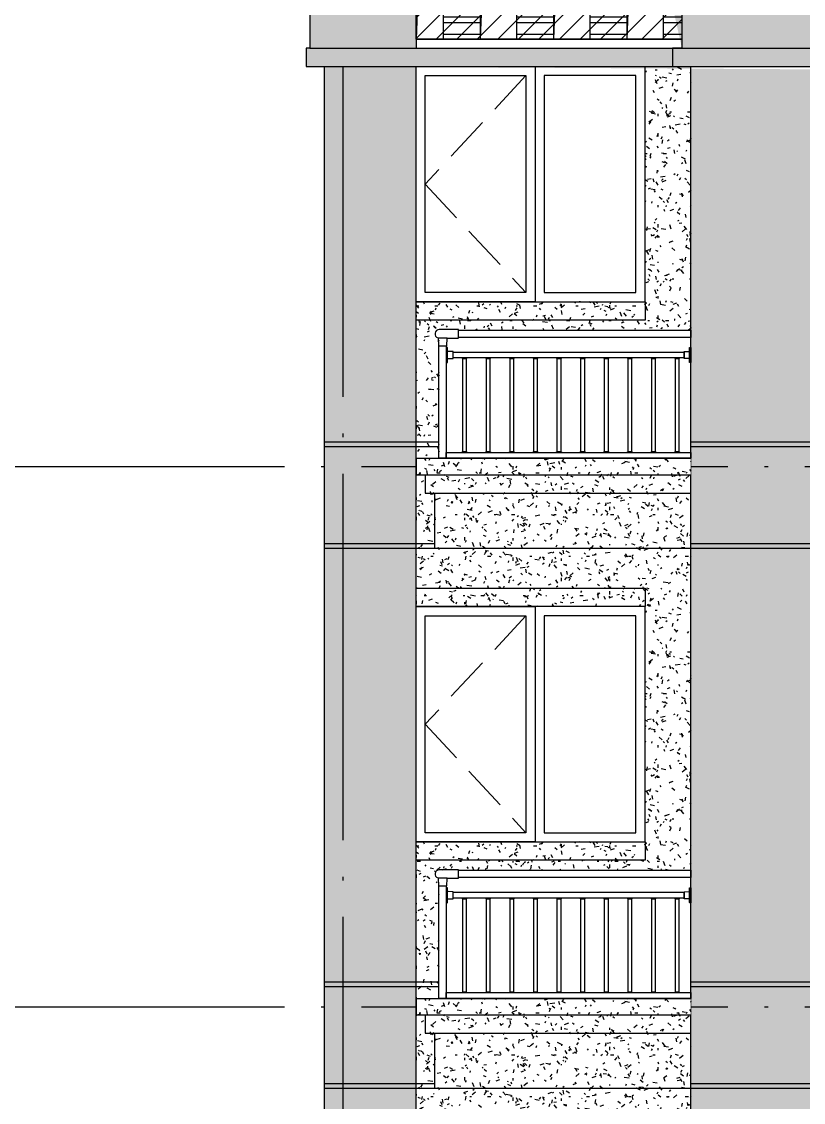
# Model space of a CAD drawing. Extents: x -12446 to 284554, y -295110 to 165007.
# Drawn here: x -150 to 4118, y -255927 to -250024 of the extents above; entities that cross this region are included whole.
import ezdxf
from ezdxf.xclip import XClip

# ---------------------------------------------------------------- set-up
doc = ezdxf.new("R2010")
doc.units = 0
doc.header["$LTSCALE"] = 1000
doc.header["$XCLIPFRAME"] = 0
doc.linetypes.add('AX-14-E$0$AX-85-M02$0$DASH', pattern=[0.35, 0.25, -0.1])
doc.linetypes.add('AX-14-E$0$DOTE', pattern=[2.42, 2, -0.2, 0.02, -0.2])
doc.layers.get('0').update_dxf_attribs({"linetype": 'CONTINUOUS'})
for name, color, linetype in [('A-Anno-Note', 241, 'CONTINUOUS'), ('AX-14-comp-tc$0$AX-T-LMCZ-Z$1$AX-13-E01-E03$0$家具与填充', 251, 'CONTINUOUS'), ('AX-14-comp-tc$0$灰褐色真石漆', 15, 'CONTINUOUS'), ('AX-14-E$0$A-Anno-Note', 241, 'CONTINUOUS'), ('AX-14-E$0$A-Detl-Fine', 152, 'CONTINUOUS'), ('AX-14-E$0$A-Detl-Medm', 40, 'CONTINUOUS'), ('AX-14-E$0$A-Detl-Patt', 8, 'CONTINUOUS'), ('AX-14-E$0$A-Detl-Thin', 131, 'CONTINUOUS'), ('AX-14-E$0$A-elev-FIXT', 9, 'CONTINUOUS'), ('AX-14-E$0$A-elev-HRAL', 61, 'CONTINUOUS'), ('AX-14-E$0$A-Elev-line3', 40, 'CONTINUOUS'), ('AX-14-E$0$A-Hatch-Part', 167, 'CONTINUOUS'), ('AX-14-E$0$栏杆型材', 82, 'CONTINUOUS'), ('AX-14-E$0$阳台栏杆扶手', 82, 'CONTINUOUS')]:
    doc.layers.add(name, color=color, linetype=linetype)
doc.layers.add('AX-14-E$0$A-Grid', color=222, linetype='AX-14-E$0$DOTE', plot=False)
pattern_1 = [(180, (0, 0), (-7e-15, -95.25), []), (180, (-31.75, 31.75), (-7e-15, -95.25), [])]
pattern_2 = [(0, (-60267.76, -482982.6), (132, 228), [12, -201, 9, -87, 18, -213]), (10, (-60324.76, -482859.6), (80.67614, 285.3443), [21, -51, 27, -159, 15, -198]), (20, (-60354.76, -482955.6), (133.47095, 220.97625), [24, -165, 21, -123, 15, -96]), (30, (-60267.76, -482973.6), (-21.96926, 254.05187), [15, -99, 12, -147, 9, -195]), (40, (-60351.76, -482907.6), (33.83592, 216.370355), [12, -132, 9, -84, 24, -153]), (50, (-60306.76, -483015.6), (-80.24786, 235.7335), [6, -111, 15, -183, 18, -93]), (60, (-60297.76, -482994.6), (-99.47303, 223.70766), [15, -123, 6, -144, 12, -111]), (70, (-60330.76, -483030.6), (-109.89227, 215.58685), [9, -57, 18, -96, 12, -132]), (80, (-60315.76, -482853.6), (-208.56534, 164.71945), [21, -132, 9, -156, 18, -147]), (90, (-60297.76, -482982.6), (-264, 111), [18, -93, 12, -183, 6, -186]), (100, (-60345.76, -482889.6), (-247.97146, 145.1453), [21, -117, 18, -96, 21, -219]), (110, (-60366.76, -483060.6), (-240.44034, 81.69114), [24, -78, 12, -159, 18, -174]), (120, (-60447.76, -483024.6), (-286.64994, 28.49227), [15, -201, 18, -93, 21, -123]), (130, (-60381.76, -483090.6), (-279.10777, 71.26608), [9, -66, 12, -129, 24, -168]), (140, (-60471.76, -482850.6), (-220.59685, -34.20569), [18, -108, 21, -93, 12, -126]), (150, (-60222.76, -483108.6), (-204.82497, -120.76726), [12, -84, 24, -186, 21, -171]), (160, (-60420.76, -482940.6), (-237.90107, -162.4287), [18, -126, 15, -114, 12, -183]), (170, (-60402.76, -483012.6), (-215.64405, -169.12317), [27, -99, 18, -135, 24, -132])]
pattern_3 = [(0, (-60267.76, -482982.6), (132, 228), [12, -201, 9, -87, 18, -213]), (10, (-60324.76, -482859.6), (80.67614, 285.3443), [21, -51, 27, -159, 15, -198]), (20, (-60354.76, -482955.6), (133.47095, 220.97625), [24, -165, 21, -123, 15, -96]), (30, (-60267.76, -482973.6), (-21.96926, 254.05187), [15, -99, 12, -147, 9, -195]), (40, (-60351.76, -482907.6), (33.83592, 216.370355), [12, -132, 9, -84, 24, -153]), (50, (-60306.76, -483015.6), (-80.24786, 235.7335), [6, -111, 15, -183, 18, -93]), (60, (-60297.76, -482994.6), (-99.47303, 223.70766), [15, -123, 6, -144, 12, -111]), (70, (-60330.76, -483030.6), (-109.89227, 215.58685), [9, -57, 18, -96, 12, -132]), (80, (-60315.76, -482853.6), (-208.56534, 164.71945), [21, -132, 9, -156, 18, -147]), (90, (-60297.76, -482982.6), (-264, 111), [18, -93, 12, -183, 6, -186]), (100, (-60345.76, -482889.6), (-247.97146, 145.1453), [21, -117, 18, -96, 21, -219]), (110, (-60366.76, -483060.6), (-240.44034, 81.69114), [24, -78, 12, -159, 18, -174]), (120, (-60447.76, -483024.6), (-286.64994, 28.49227), [15, -201, 18, -93, 21, -123]), (130, (-60381.76, -483090.6), (-279.10777, 71.26608), [9, -66, 12, -129, 24, -168]), (140, (-60471.76, -482850.6), (-220.59685, -34.20569), [18, -108, 21, -93, 12, -126]), (150, (-60222.76, -483108.6), (-204.82497, -120.76726), [12, -84, 24, -186, 21, -171]), (160, (-60420.76, -482940.6), (-237.90107, -162.4287), [18, -126, 15, -114, 12, -183]), (170, (-60402.76, -483012.6), (-215.64405, -169.12317), [27, -99, 18, -135, 24, -132])]

# ---------------------------------------------------------------- blocks, each defined once
blk = doc.blocks.new('AX-14-E$0$AGSSHDSHDHDHD')
at = {"layer": 'AX-14-E$0$A-Detl-Thin'}
blk.add_line((-450, 765), (-450, 3715), dxfattribs=at)
blk.add_lwpolyline([(1550, 320), (1550, 3270)], dxfattribs=at)
blk = doc.blocks.new('AX-14-E$0$wyhrehaw3yrjret')
at = {"layer": 'AX-14-E$0$A-Detl-Patt'}
for p, q in [((61836.2, 156534.7), (62461.2, 156534.7)), ((63836.2, 156534.7), (64661.2, 156534.7)), ((61836.2, 156509.7), (62461.2, 156509.7)), ((63836.2, 156509.7), (64661.2, 156509.7)), ((61836.2, 155979.7), (62436.2, 155979.7)), ((61836.2, 155954.7), (62436.2, 155954.7)), ((63836.2, 155979.7), (64636.2, 155979.7)), ((63836.2, 155954.7), (64636.2, 155954.7)), ((61836.2, 153584.7), (62461.2, 153584.7)), ((63836.2, 153584.7), (64661.2, 153584.7)), ((61836.2, 153559.7), (62461.2, 153559.7)), ((63836.2, 153559.7), (64661.2, 153559.7)), ((61836.2, 153029.7), (62436.2, 153029.7)), ((61836.2, 153004.7), (62436.2, 153004.7)), ((63836.2, 153029.7), (64636.2, 153029.7)), ((63836.2, 153004.7), (64636.2, 153004.7))]:
    blk.add_line(p, q, dxfattribs=at)
blk = doc.blocks.new('AX-14-E$0$4080转角立图')
at = {"layer": 'AX-14-E$0$A-elev-FIXT', "linetype": 'Continuous'}
blk.add_line((25.6, 42), (-24.3, 42), dxfattribs=at)
blk.add_lwpolyline([(-25.3, 43, -0.327139), (-24.2, 41.5), (-23.5, 0), (23.5, 0), (24.2, 40.5, -0.409111), (25.7, 42), (85.3, 42, 0.414214), (86.8, 43.5), (86.8, 86.5, 0.414214), (85.3, 88), (-18.8, 88, 0.865157)], format="xyb", close=True, dxfattribs=at)
blk = doc.blocks.new('AX-14-E$0$32固定座立面')
at = {"layer": 'AX-14-E$0$栏杆型材', "color": 6, "linetype": 'Continuous'}
blk.add_line((-7, -22.5), (-7, 22.5), dxfattribs=at)
blk.add_lwpolyline([(-7, -22.5, 0.41166), (-10, -19.5), (-36, -19.3, -0.41166), (-37, -18.3), (-37, 18.3, -0.41166), (-36, 19.3), (-10, 19.5, 0.41166), (-7, 22.5), (-7, 39, -0.41166), (-5, 41), (0, 41.1), (0, -41.1), (-5, -41, -0.41166), (-7, -39)], format="xyb", close=True, dxfattribs=at)
blk = doc.blocks.new('AX-14-E$0$A$C4D5E14F1')
at = {"layer": 'AX-14-E$0$A-Detl-Fine'}
for points in [[(100, 2900), (650, 2900), (650, 1715), (100, 1715)], [(1250, 2900), (750, 2900), (750, 1715), (1250, 1715)]]:
    blk.add_lwpolyline(points, close=True, dxfattribs=at)
at = {"layer": 'AX-14-E$0$A-Detl-Patt', "linetype": 'AX-14-E$0$AX-85-M02$0$DASH'}
blk.add_lwpolyline([(650, 2900), (100, 2307.5), (650, 1715)], dxfattribs=at)
at = {"layer": 'AX-14-E$0$A-Detl-Thin'}
blk.add_line((-450, 765), (-450, 3715), dxfattribs=at)
for points in [[(1550, 320), (1550, 3270)], [(1550, 320), (1550, 810)], [(150, 620), (1550, 620)], [(150, 320), (1550, 320)]]:
    blk.add_lwpolyline(points, dxfattribs=at)
for points in [[(50, 3050), (1300, 3050), (1300, 2950), (50, 2950)], [(50, 2950), (700, 2950), (700, 1665), (50, 1665)], [(1300, 2950), (700, 2950), (700, 1665), (1300, 1665)], [(50, 1665), (1300, 1665), (1300, 1565), (50, 1565)]]:
    blk.add_lwpolyline(points, close=True, dxfattribs=at)
at = {"layer": 'AX-14-E$0$A-elev-HRAL', "ltscale": 10}
for points in [[(302, 1358, 0.414214), (301.5, 1357.5), (301.5, 1355.5, 0.414214), (302, 1355), (327, 1355, 0.414214), (327.5, 1355.5), (327.5, 1357.5, 0.414214), (327, 1358)], [(431, 1358, 0.414214), (430.5, 1357.5), (430.5, 1355.5, 0.414214), (431, 1355), (456, 1355, 0.414214), (456.5, 1355.5), (456.5, 1357.5, 0.414214), (456, 1358)], [(560, 1358, 0.414214), (559.5, 1357.5), (559.5, 1355.5, 0.414214), (560, 1355), (585, 1355, 0.414214), (585.5, 1355.5), (585.5, 1357.5, 0.414214), (585, 1358)], [(689, 1358, 0.414214), (688.5, 1357.5), (688.5, 1355.5, 0.414214), (689, 1355), (714, 1355, 0.414214), (714.5, 1355.5), (714.5, 1357.5, 0.414214), (714, 1358)], [(818, 1358, 0.414214), (817.5, 1357.5), (817.5, 1355.5, 0.414214), (818, 1355), (843, 1355, 0.414214), (843.5, 1355.5), (843.5, 1357.5, 0.414214), (843, 1358)], [(947, 1358, 0.414214), (946.5, 1357.5), (946.5, 1355.5, 0.414214), (947, 1355), (972, 1355, 0.414214), (972.5, 1355.5), (972.5, 1357.5, 0.414214), (972, 1358)], [(1076, 1358, 0.414214), (1075.5, 1357.5), (1075.5, 1355.5, 0.414214), (1076, 1355), (1101, 1355, 0.414214), (1101.5, 1355.5), (1101.5, 1357.5, 0.414214), (1101, 1358)], [(1205, 1358, 0.414214), (1204.5, 1357.5), (1204.5, 1355.5, 0.414214), (1205, 1355), (1230, 1355, 0.414214), (1230.5, 1355.5), (1230.5, 1357.5, 0.414214), (1230, 1358)], [(1334, 1358, 0.414214), (1333.5, 1357.5), (1333.5, 1355.5, 0.414214), (1334, 1355), (1359, 1355, 0.414214), (1359.5, 1355.5), (1359.5, 1357.5, 0.414214), (1359, 1358)], [(1463, 1358, 0.414214), (1462.5, 1357.5), (1462.5, 1355.5, 0.414214), (1463, 1355), (1488, 1355, 0.414214), (1488.5, 1355.5), (1488.5, 1357.5, 0.414214), (1488, 1358)], [(302, 842, -0.414214), (301.5, 842.5), (301.5, 844.5, -0.414214), (302, 845), (327, 845, -0.414214), (327.5, 844.5), (327.5, 842.5, -0.414214), (327, 842)], [(431, 842, -0.414214), (430.5, 842.5), (430.5, 844.5, -0.414214), (431, 845), (456, 845, -0.414214), (456.5, 844.5), (456.5, 842.5, -0.414214), (456, 842)], [(560, 842, -0.414214), (559.5, 842.5), (559.5, 844.5, -0.414214), (560, 845), (585, 845, -0.414214), (585.5, 844.5), (585.5, 842.5, -0.414214), (585, 842)], [(689, 842, -0.414214), (688.5, 842.5), (688.5, 844.5, -0.414214), (689, 845), (714, 845, -0.414214), (714.5, 844.5), (714.5, 842.5, -0.414214), (714, 842)], [(818, 842, -0.414214), (817.5, 842.5), (817.5, 844.5, -0.414214), (818, 845), (843, 845, -0.414214), (843.5, 844.5), (843.5, 842.5, -0.414214), (843, 842)], [(947, 842, -0.414214), (946.5, 842.5), (946.5, 844.5, -0.414214), (947, 845), (972, 845, -0.414214), (972.5, 844.5), (972.5, 842.5, -0.414214), (972, 842)], [(1076, 842, -0.414214), (1075.5, 842.5), (1075.5, 844.5, -0.414214), (1076, 845), (1101, 845, -0.414214), (1101.5, 844.5), (1101.5, 842.5, -0.414214), (1101, 842)], [(1205, 842, -0.414214), (1204.5, 842.5), (1204.5, 844.5, -0.414214), (1205, 845), (1230, 845, -0.414214), (1230.5, 844.5), (1230.5, 842.5, -0.414214), (1230, 842)], [(1334, 842, -0.414214), (1333.5, 842.5), (1333.5, 844.5, -0.414214), (1334, 845), (1359, 845, -0.414214), (1359.5, 844.5), (1359.5, 842.5, -0.414214), (1359, 842)], [(1463, 842, -0.414214), (1462.5, 842.5), (1462.5, 844.5, -0.414214), (1463, 845), (1488, 845, -0.414214), (1488.5, 844.5), (1488.5, 842.5, -0.414214), (1488, 842)]]:
    blk.add_lwpolyline(points, format="xyb", close=True, dxfattribs=at)
for points in [[(324, 845), (305, 845), (305, 1355), (324, 1355)], [(453, 845), (434, 845), (434, 1355), (453, 1355)], [(582, 845), (563, 845), (563, 1355), (582, 1355)], [(711, 845), (692, 845), (692, 1355), (711, 1355)], [(840, 845), (821, 845), (821, 1355), (840, 1355)], [(969, 845), (950, 845), (950, 1355), (969, 1355)], [(1098, 845), (1079, 845), (1079, 1355), (1098, 1355)], [(1227, 845), (1208, 845), (1208, 1355), (1227, 1355)], [(1356, 845), (1337, 845), (1337, 1355), (1356, 1355)], [(1485, 845), (1466, 845), (1466, 1355), (1485, 1355)]]:
    blk.add_lwpolyline(points, close=True, dxfattribs=at)
at = {"layer": 'AX-14-E$0$栏杆型材'}
blk.add_lwpolyline([(252, 1390), (1513, 1390), (1513, 1358), (252, 1358)], close=True, dxfattribs=at)
at = {"layer": 'AX-14-E$0$阳台栏杆扶手'}
blk.add_lwpolyline([(1550, 1470), (281.8, 1470), (281.8, 1510), (1550, 1510)], close=True, dxfattribs=at)
at = {"layer": 'AX-14-E$0$A-elev-HRAL'}
for name, p in [('AX-14-E$0$4080转角立图', (195, 1425)), ('AX-14-E$0$32固定座立面', (1550, 1374))]:
    blk.add_blockref(name, p, dxfattribs=at)
at = {"layer": 'AX-14-E$0$A-elev-HRAL', "xscale": -1}
blk.add_blockref('AX-14-E$0$32固定座立面', (215, 1374), dxfattribs=at)
blk.add_wipeout([(50, 810), (1550, 810), (1550, 720), (50, 720)]).dxf.layer = 'AX-14-E$0$A-Detl-Thin'
at = {"layer": 'AX-14-E$0$A-Detl-Thin'}
for points in [[(50, 810), (1550, 810)], [(50, 810), (50, 720), (100, 720), (100, 620), (150, 620), (150, 320)], [(100, 720), (1550, 720)]]:
    blk.add_lwpolyline(points, dxfattribs=at)
at = {"layer": 'AX-14-E$0$栏杆型材'}
for points in [[(175, 1425), (215, 1425), (215, 810), (175, 810)], [(215, 842), (1550, 842), (1550, 810), (215, 810)]]:
    blk.add_lwpolyline(points, close=True, dxfattribs=at)
blk = doc.blocks.new('AX-14-E$0$M16正面 造型镂空百叶')
blk.add_wipeout([(140869.4, 86853.2), (143169.4, 86853.2), (143169.4, 85903.2), (140869.4, 85903.2)]).dxf.layer = 'AX-14-E$0$A-Detl-Thin'
at = {"layer": 'AX-14-E$0$A-Detl-Patt'}
h = blk.add_hatch(dxfattribs=at)
h.set_pattern_fill('ANSI31', color=256, scale=50, angle=90)
h.set_pattern_definition([(135, (0, 0), (-56.1266, -56.1266), [])])
h.paths.add_polyline_path([(140969.4, 85953.2), (143069.4, 85953.2), (143069.4, 86823.2), (140969.4, 86823.2)])
h = blk.add_hatch(dxfattribs=at)
h.set_pattern_fill('ANSI32', color=256, scale=20, angle=135)
h.set_pattern_definition(pattern_1)
h.paths.add_polyline_path([(141319.4, 86823.2), (141119.4, 86823.2), (141119.4, 85953.2), (141319.4, 85953.2)])
h = blk.add_hatch(dxfattribs=at)
h.set_pattern_fill('ANSI32', color=256, scale=20, angle=135)
h.set_pattern_definition(pattern_1)
h.paths.add_polyline_path([(141719.4, 86823.2), (141519.4, 86823.2), (141519.4, 85953.2), (141719.4, 85953.2)])
h = blk.add_hatch(dxfattribs=at)
h.set_pattern_fill('ANSI32', color=256, scale=20, angle=135)
h.set_pattern_definition(pattern_1)
h.paths.add_polyline_path([(142119.4, 86823.2), (141919.4, 86823.2), (141919.4, 85953.2), (142119.4, 85953.2)])
h = blk.add_hatch(dxfattribs=at)
h.set_pattern_fill('ANSI32', color=256, scale=20, angle=135)
h.set_pattern_definition(pattern_1)
h.paths.add_polyline_path([(142519.4, 86823.2), (142319.4, 86823.2), (142319.4, 85953.2), (142519.4, 85953.2)])
h = blk.add_hatch(dxfattribs=at)
h.set_pattern_fill('ANSI32', color=256, scale=20, angle=135)
h.set_pattern_definition(pattern_1)
h.paths.add_polyline_path([(142919.4, 86823.2), (142719.4, 86823.2), (142719.4, 85953.2), (142919.4, 85953.2)])
blk.add_lwpolyline([(143069.4, 85953.2), (140969.4, 85953.2), (140969.4, 86823.2), (143069.4, 86823.2)], close=True, dxfattribs=at)
at = {"layer": 'AX-14-E$0$A-Elev-line3'}
for p, q in [((140869.4, 85903.2), (140869.4, 86853.2)), ((143169.4, 85903.2), (143169.4, 86853.2))]:
    blk.add_line(p, q, dxfattribs=at)
at = {"layer": 'AX-14-E$0$A-Hatch-Part'}
for p, q in [((141119.4, 86763.2), (141319.4, 86763.2)), ((141519.4, 86763.2), (141719.4, 86763.2)), ((141919.4, 86763.2), (142119.4, 86763.2)), ((142319.4, 86763.2), (142519.4, 86763.2)), ((142719.4, 86763.2), (142919.4, 86763.2)), ((141119.4, 86133.2), (141319.4, 86133.2)), ((141519.4, 86133.2), (141719.4, 86133.2)), ((141919.4, 86133.2), (142119.4, 86133.2)), ((142319.4, 86133.2), (142519.4, 86133.2)), ((142719.4, 86133.2), (142919.4, 86133.2)), ((143169.4, 85903.2), (140869.4, 85903.2))]:
    blk.add_line(p, q, dxfattribs=at)
for points in [[(140969.4, 86823.2), (141087.6, 86790), (141119.4, 85953.2)], [(141319.4, 86823.2), (141487.6, 86790), (141519.4, 85953.2)], [(141719.4, 86823.2), (141887.6, 86790), (141919.4, 85953.2)], [(142119.4, 86823.2), (142287.6, 86790), (142319.4, 85953.2)], [(142519.4, 86823.2), (142687.6, 86790), (142719.4, 85953.2)], [(142919.4, 86823.2), (143037.6, 86790), (143069.4, 85953.2)]]:
    blk.add_lwpolyline(points, dxfattribs=at)
for points in [[(140969.4, 85953.2), (143069.4, 85953.2), (143069.4, 86823.2), (140969.4, 86823.2)], [(141319.4, 86823.2), (141119.4, 86823.2), (141119.4, 85953.2), (141319.4, 85953.2)], [(141719.4, 86823.2), (141519.4, 86823.2), (141519.4, 85953.2), (141719.4, 85953.2)], [(142119.4, 86823.2), (141919.4, 86823.2), (141919.4, 85953.2), (142119.4, 85953.2)], [(142519.4, 86823.2), (142319.4, 86823.2), (142319.4, 85953.2), (142519.4, 85953.2)], [(142919.4, 86823.2), (142719.4, 86823.2), (142719.4, 85953.2), (142919.4, 85953.2)]]:
    blk.add_lwpolyline(points, close=True, dxfattribs=at)
blk = doc.blocks.new('AX-14-E$0$A$C124B0E8F')
blk.add_wipeout([(220, 1433.2), (70, 2063.2), (20, 2063.2), (20, 2163.2), (0, 2163.2), (0, 2263.2), (2000, 2263.2), (2000, 2163.2), (2050, 2163.2), (2050, 2063.2), (2098.7, 2063.2), (2250, 1433.2), (2300, 1433.2), (2300, 1163.2), (2250, 1163.2), (2250, 1063.2), (250, 1063.2), (250, 1163.2), (270, 1163.2), (270, 1433.2)]).dxf.layer = 'AX-14-E$0$A-Detl-Thin'
at = {"layer": 'AX-14-E$0$A-Detl-Medm'}
blk.add_line((250, 1063.2), (5900, 1063.2), dxfattribs=at)
blk.add_lwpolyline([(350, 2263.2), (0, 2263.2), (0, 2163.2), (20, 2163.2), (20, 2063.2), (70, 2063.2), (220, 1433.2), (270, 1433.2), (270, 1233.2), (270, 1233.2), (270, 1193.2), (270, 1163.2), (250, 1163.2), (250, 1063.2)], dxfattribs=at)
at = {"layer": 'AX-14-E$0$A-Detl-Patt'}
ref = blk.add_blockref('AX-14-E$0$M16正面 造型镂空百叶', (143919.4, -84740), dxfattribs=dict(at, xscale=-1))
XClip(ref).set_block_clipping_path([(141569.4145877094, 85903.2028782382), (143069.4145875679, 86803.2028867466)])
at = {"layer": 'AX-14-E$0$A-Anno-Note'}
blk.add_lwpolyline([(850, 1163.2), (2350, 1163.2), (2350, 2063.2), (850, 2063.2)], close=True, dxfattribs=at)
blk.add_wipeout([(2000, 2263.2), (2000, 2163.2), (2050, 2163.2), (2050, 2063.2), (2098.7, 2063.2), (2250, 1433.2), (2300, 1433.2), (2300, 1163.2), (2250, 1163.2), (2250, 1063.2), (5900, 1063.2), (5900, 1228.2), (5800, 1228.2), (5800, 1328.2), (5850, 1328.2), (5850, 1598.2), (5800, 1598.2), (5650, 2063.2), (5600, 2063.2), (5600, 2163.2), (5550, 2163.2), (5550, 2263.2)]).dxf.layer = 'AX-14-E$0$A-Detl-Thin'
at = {"layer": 'AX-14-E$0$A-Detl-Medm'}
blk.add_line((270, 1163.2), (5900, 1163.2), dxfattribs=at)
blk.add_lwpolyline([(2000, 2263.2), (2000, 2163.2), (2050, 2163.2), (2050, 2063.2), (2098.7, 2063.2), (2250, 1433.2), (2300, 1433.2), (2300, 1163.2), (2250, 1163.2), (2250, 1063.2), (5900, 1063.2), (5900, 1228.2), (5800, 1228.2), (5800, 1328.2), (5850, 1328.2), (5850, 1598.2), (5800, 1598.2), (5650, 2063.2), (5600, 2063.2), (5600, 2163.2), (5550, 2163.2), (5550, 2263.2)], close=True, dxfattribs=at)
at = {"layer": 'AX-14-E$0$A-Detl-Thin'}
blk.add_lwpolyline([(2000, 2263.2), (2000, 2163.2), (2050, 2163.2), (2050, 2063.2), (2100, 2063.2), (2250, 1433.2), (2300, 1433.2), (2300, 1163.2), (2250, 1163.2), (2250, 1063.2)], dxfattribs=at)
blk = doc.blocks.new('AX-14-comp-tc')
at = {"layer": 'AX-14-comp-tc$0$AX-T-LMCZ-Z$1$AX-13-E01-E03$0$家具与填充'}
h = blk.add_hatch(dxfattribs=at)
h.set_pattern_fill('AR-SAND', color=256, scale=24)
h.set_pattern_definition([(37.5, (-86572.637, -326606.213), (-1.920038, 58.729588), [0, -46.3296, 0, -51.816, 0, -49.53]), (7.5, (-86572.64, -326606.21), (53.942794, 86.01901), [0, -24.9936, 0, -41.7576, 0, -16.002]), (327.5, (-86610.13, -326606.213), (94.919084, 0.172462), [0, -15.24, 0, -54.864, 0, -71.628]), (317.5, (-86610.13, -326606.21), (91.626774, 26.75152), [0, -7.62, 0, -35.9664, 0, -41.148])])
h.paths.add_polyline_path([(8478.7, -253742.1), (8477.4, -253912.1), (8514.7, -253988.2), (8527.4, -254071.8), (8527.4, -254442.1), (8577.4, -254442.1), (8577.4, -254592.1), (8652.4, -254592.1), (8652.4, -255491.9), (1002.4, -255491.9), (1002.4, -255591.9), (1022.4, -255591.9), (1022.4, -255691.9), (1072.4, -255691.9), (1222.4, -256321.9), (1272.4, -256321.9), (1272.4, -256591.9), (1252.4, -256591.9), (1252.4, -256691.9), (6902.4, -256691.9), (6902.4, -256646.9), (8252.5, -256646.9), (8252.4, -268242.1), (8852, -268241.9), (8852, -266536.9), (10050.7, -266536.9), (10050.7, -268686.9), (10151.1, -268686.9), (10151.1, -266536.9), (11352.4, -266536.9), (11352.4, -268241.9), (13852.4, -268241.9), (13852.4, -256691.9), (22902.4, -256691.9), (22926.1, -266276.9), (22900.9, -266276.9), (22901.3, -268241.9), (25152.4, -268241.9), (25152.4, -256691.9), (28052.4, -256691.9), (28052.8, -256646.9), (29952.4, -256646.9), (29952.4, -256689.3), (35452.4, -256689.3), (35452.4, -256591.9), (35402.4, -256591.9), (35402.4, -256321.9), (35452.4, -256321.9), (35602.4, -255691.9), (35652.4, -255691.9), (35652.4, -255591.9), (35702.4, -255591.9), (35702.4, -255491.9), (30302.4, -255491.9), (28046.9, -255491.9), (28046.9, -254592.1), (28121.9, -254592.1), (28121.9, -254442.1), (28171.9, -254442.1), (28171.9, -254071.8), (28184.7, -253988.2), (28221.9, -253912.1), (28221.9, -253742.1), (27271.9, -253742.1), (18810.9, -253741.9), (18759.2, -254121.9), (17940.1, -254121.9), (17888.7, -253743.5)])
h.paths.add_polyline_path([(1852.4, -255691.9), (3101.1, -255691.9), (3302.4, -256591.9), (1852.4, -256591.9)], flags=16)
h.paths.add_polyline_path([(4102.4, -255691.9), (5602.4, -255691.9), (5602.4, -256591.9), (4102.4, -256591.9)], flags=16)
h.paths.add_polyline_path([(9602.4, -254911.9), (10602.4, -254911.9), (10602.4, -255491.9), (9602.4, -255491.9)], flags=16)
h.paths.add_polyline_path([(9602.4, -257761.9), (10602.4, -257761.9), (10602.4, -256691.9), (9602.4, -256691.9)], flags=16)
h.paths.add_polyline_path([(9602.4, -257761.9), (10602.4, -257761.9), (10602.4, -259361.9), (9602.4, -259361.9)], flags=16)
h.paths.add_polyline_path([(10602.4, -260711.9), (9602.4, -260711.9), (9602.4, -262311.9), (10602.4, -262311.9)], flags=16)
h.paths.add_polyline_path([(9602.4, -262311.9), (10602.4, -262311.9), (10602.4, -263586.9), (9602.4, -263586.9)], flags=16)
h.paths.add_polyline_path([(9602.4, -263586.9), (10602.4, -263586.9), (10602.4, -265186.9), (9602.4, -265186.9)], flags=16)
h.paths.add_polyline_path([(8652.4, -266136.9), (11552.4, -266136.9), (11552.4, -266236.9), (8652.4, -266236.9)], flags=16)
h.paths.add_polyline_path([(26102.4, -254911.9), (27102.4, -254911.9), (27102.4, -255491.9), (26102.4, -255491.9)], flags=16)
h.paths.add_polyline_path([(24302.2, -266726.9), (25002.6, -266726.9), (25000.9, -268076.9), (24301.3, -268076.9)], flags=16)
h.paths.add_polyline_path([(31998.3, -255691.9), (30498.3, -255691.9), (30498.3, -256591.9), (31998.3, -256591.9)], flags=16)
h.paths.add_polyline_path([(34152.4, -256591.9), (32805.2, -256591.9), (33002.4, -255691.9), (34152.4, -255691.9)], flags=16)
h.paths.add_polyline_path([(9602.4, -265186.9), (10602.4, -265186.9), (10602.4, -266136.9), (9602.4, -266136.9)], flags=16)
edge = h.paths.add_edge_path(flags=17)
edge.add_line((9602.4, -253742.1), (9602.4, -254911.7))
edge.add_line((9602.4, -254911.7), (10602.4, -254911.7))
edge.add_line((10602.4, -254911.7), (10602.4, -253742.1))
edge.add_line((10602.4, -253742.1), (9602.4, -253742.1))
edge.add_line((9602.4, -259361.9), (10602.4, -259361.9))
edge.add_line((10602.4, -259361.9), (10602.4, -260711.9))
edge.add_line((10602.4, -260711.9), (9602.4, -260711.9))
edge.add_line((9602.4, -260711.9), (9602.4, -259391.9))
edge.add_line((13852.4, -253742.1), (13852.4, -255491.9))
edge.add_line((13852.4, -255491.9), (22452.4, -255491.9))
edge.add_line((22452.4, -255491.9), (22452.4, -253741.9))
edge.add_line((22452.4, -253741.9), (18810.9, -253741.9))
edge.add_line((18810.9, -253741.9), (18759.2, -254121.9))
edge.add_line((18759.2, -254121.9), (17940.1, -254121.9))
edge.add_line((17940.1, -254121.9), (17888.7, -253743.5))
edge.add_line((17888.7, -253743.5), (13852.4, -253741.9))
edge.add_line((26102.4, -253742.1), (26102.4, -254911.9))
edge.add_line((26102.4, -254911.9), (27102.4, -254911.9))
edge.add_line((27102.4, -254911.9), (27102.4, -253742.1))
edge.add_line((27102.4, -253742.1), (26102.4, -253742.1))
h = blk.add_hatch(dxfattribs=at)
h.set_pattern_fill('AR-SAND', color=256, scale=24)
h.set_pattern_definition([(37.5, (-60483.766, -415276.595), (-1.920038, 58.729588), [0, -46.3296, 0, -51.816, 0, -49.53]), (7.5, (-60483.77, -415276.595), (53.942794, 86.019012), [0, -24.9936, 0, -41.7576, 0, -16.002]), (327.5, (-60521.257, -415276.595), (94.919084, 0.172462), [0, -15.24, 0, -54.864, 0, -71.628]), (317.5, (-60521.26, -415276.595), (91.626774, 26.75152), [0, -7.62, 0, -35.9664, 0, -41.148])])
h.paths.add_polyline_path([(1352.4, -256691.9), (5578, -256716.9), (5629.3, -268266.9), (1352.4, -268242.6)])
h.paths.add_polyline_path([(1852.4, -256691.9), (3352.4, -256691.9), (3352.4, -268241.9), (1852.4, -268241.9)], flags=17)
h.paths.add_polyline_path([(4102.4, -256691.9), (5603.7, -256691.9), (5603.7, -268241.9), (4102.4, -268241.9)], flags=17)
h.paths.add_polyline_path([(151.1, -268241.9), (1351.1, -268241.9), (1351.1, -266276.9), (151.1, -266276.9)])
h.paths.add_polyline_path([(51.1, -266276.9), (1351.1, -266276.9), (1351.1, -266176.9), (51.1, -266176.9)])
at = {"layer": 'AX-14-comp-tc$0$灰褐色真石漆'}
h = blk.add_hatch(dxfattribs=at)
h.set_pattern_fill('离散材料', color=256, scale=50)
h.set_pattern_definition([(0, (-60267.77, -415132.6), (132, 228), [12, -201, 9, -87, 18, -213]), (10, (-60324.77, -415009.6), (80.67614, 285.3443), [21, -51, 27, -159, 15, -198]), (20, (-60354.77, -415105.6), (133.47095, 220.97625), [24, -165, 21, -123, 15, -96]), (30, (-60267.77, -415123.6), (-21.96926, 254.05187), [15, -99, 12, -147, 9, -195]), (40, (-60351.77, -415057.6), (33.83592, 216.37036), [12, -132, 9, -84, 24, -153]), (50, (-60306.77, -415165.6), (-80.24786, 235.7335), [6, -111, 15, -183, 18, -93]), (60, (-60297.77, -415144.6), (-99.47303, 223.70766), [15, -123, 6, -144, 12, -111]), (70, (-60330.77, -415180.6), (-109.89227, 215.58685), [9, -57, 18, -96, 12, -132]), (80, (-60315.77, -415003.6), (-208.56534, 164.71945), [21, -132, 9, -156, 18, -147]), (90, (-60297.77, -415132.6), (-264, 111), [18, -93, 12, -183, 6, -186]), (100, (-60345.77, -415039.6), (-247.97146, 145.1453), [21, -117, 18, -96, 21, -219]), (110, (-60366.77, -415210.6), (-240.44034, 81.69114), [24, -78, 12, -159, 18, -174]), (120, (-60447.77, -415174.6), (-286.64994, 28.49227), [15, -201, 18, -93, 21, -123]), (130, (-60381.77, -415240.6), (-279.10777, 71.26608), [9, -66, 12, -129, 24, -168]), (140, (-60471.77, -415000.6), (-220.59685, -34.20569), [18, -108, 21, -93, 12, -126]), (150, (-60222.77, -415258.6), (-204.82497, -120.76726), [12, -84, 24, -186, 21, -171]), (160, (-60420.77, -415090.6), (-237.90107, -162.4287), [18, -126, 15, -114, 12, -183]), (170, (-60402.77, -415162.6), (-215.64405, -169.12317), [27, -99, 18, -135, 24, -132])])
h.paths.add_polyline_path([(3102.4, -258076.9), (3352.4, -258076.9), (3352.4, -256691.9), (3102.4, -256691.9)])
h = blk.add_hatch(dxfattribs=at)
h.set_pattern_fill('离散材料', color=256, scale=50)
h.set_pattern_definition([(0, (-60267.76, -480032.6), (132, 228), [12, -201, 9, -87, 18, -213]), (10, (-60324.76, -479909.6), (80.67614, 285.3443), [21, -51, 27, -159, 15, -198]), (20, (-60354.76, -480005.6), (133.47095, 220.97625), [24, -165, 21, -123, 15, -96]), (30, (-60267.76, -480023.6), (-21.96926, 254.05187), [15, -99, 12, -147, 9, -195]), (40, (-60351.76, -479957.6), (33.83592, 216.370355), [12, -132, 9, -84, 24, -153]), (50, (-60306.76, -480065.6), (-80.24786, 235.7335), [6, -111, 15, -183, 18, -93]), (60, (-60297.76, -480044.6), (-99.47303, 223.70766), [15, -123, 6, -144, 12, -111]), (70, (-60330.76, -480080.6), (-109.89227, 215.58685), [9, -57, 18, -96, 12, -132]), (80, (-60315.76, -479903.6), (-208.56534, 164.71945), [21, -132, 9, -156, 18, -147]), (90, (-60297.76, -480032.6), (-264, 111), [18, -93, 12, -183, 6, -186]), (100, (-60345.76, -479939.6), (-247.97146, 145.1453), [21, -117, 18, -96, 21, -219]), (110, (-60366.76, -480110.6), (-240.44034, 81.69114), [24, -78, 12, -159, 18, -174]), (120, (-60447.76, -480074.6), (-286.64994, 28.49227), [15, -201, 18, -93, 21, -123]), (130, (-60381.76, -480140.6), (-279.10777, 71.26608), [9, -66, 12, -129, 24, -168]), (140, (-60471.76, -479900.6), (-220.59685, -34.20569), [18, -108, 21, -93, 12, -126]), (150, (-60222.76, -480158.6), (-204.82497, -120.76726), [12, -84, 24, -186, 21, -171]), (160, (-60420.76, -479990.6), (-237.90107, -162.4287), [18, -126, 15, -114, 12, -183]), (170, (-60402.76, -480062.6), (-215.64405, -169.12317), [27, -99, 18, -135, 24, -132])])
h.paths.add_polyline_path([(1852.4, -257976.9), (3152.4, -257976.9), (3152.4, -258076.9), (1852.4, -258076.9)])
h.paths.add_polyline_path([(4102.4, -257976.9), (5602.4, -257976.9), (5602.4, -258076.9), (4102.4, -258076.9)])
h = blk.add_hatch(dxfattribs=at)
h.set_pattern_fill('离散材料', color=256, scale=50)
h.set_pattern_definition([(0, (-60267.77, -415132.6), (132, 228), [12, -201, 9, -87, 18, -213]), (10, (-60324.77, -415009.6), (80.67614, 285.3443), [21, -51, 27, -159, 15, -198]), (20, (-60354.77, -415105.6), (133.47095, 220.97625), [24, -165, 21, -123, 15, -96]), (30, (-60267.77, -415123.6), (-21.96926, 254.05187), [15, -99, 12, -147, 9, -195]), (40, (-60351.77, -415057.6), (33.83592, 216.37036), [12, -132, 9, -84, 24, -153]), (50, (-60306.77, -415165.6), (-80.24786, 235.7335), [6, -111, 15, -183, 18, -93]), (60, (-60297.77, -415144.6), (-99.47303, 223.70766), [15, -123, 6, -144, 12, -111]), (70, (-60330.77, -415180.6), (-109.89227, 215.58685), [9, -57, 18, -96, 12, -132]), (80, (-60315.77, -415003.6), (-208.56534, 164.71945), [21, -132, 9, -156, 18, -147]), (90, (-60297.77, -415132.6), (-264, 111), [18, -93, 12, -183, 6, -186]), (100, (-60345.77, -415039.6), (-247.97146, 145.1453), [21, -117, 18, -96, 21, -219]), (110, (-60366.77, -415210.6), (-240.44034, 81.69114), [24, -78, 12, -159, 18, -174]), (120, (-60447.77, -415174.6), (-286.64994, 28.49227), [15, -201, 18, -93, 21, -123]), (130, (-60381.77, -415240.6), (-279.10777, 71.26608), [9, -66, 12, -129, 24, -168]), (140, (-60471.77, -415000.6), (-220.59685, -34.20569), [18, -108, 21, -93, 12, -126]), (150, (-60222.77, -415258.6), (-204.82497, -120.76726), [12, -84, 24, -186, 21, -171]), (160, (-60420.77, -415090.6), (-237.90107, -162.4287), [18, -126, 15, -114, 12, -183]), (170, (-60402.77, -415162.6), (-215.64405, -169.12317), [27, -99, 18, -135, 24, -132])])
h.paths.add_polyline_path([(3352.4, -258076.9), (1852.4, -258076.9), (1852.4, -258130.3), (3352.4, -258130.3)])
h = blk.add_hatch(dxfattribs=at)
h.set_pattern_fill('离散材料', color=256, scale=50)
h.set_pattern_definition([(0, (-60267.77, -480032.6), (132, 228), [12, -201, 9, -87, 18, -213]), (10, (-60324.77, -479909.6), (80.67614, 285.3443), [21, -51, 27, -159, 15, -198]), (20, (-60354.77, -480005.6), (133.47095, 220.97625), [24, -165, 21, -123, 15, -96]), (30, (-60267.77, -480023.6), (-21.96926, 254.05187), [15, -99, 12, -147, 9, -195]), (40, (-60351.77, -479957.6), (33.83592, 216.370355), [12, -132, 9, -84, 24, -153]), (50, (-60306.77, -480065.6), (-80.24786, 235.7335), [6, -111, 15, -183, 18, -93]), (60, (-60297.77, -480044.6), (-99.47303, 223.70766), [15, -123, 6, -144, 12, -111]), (70, (-60330.77, -480080.6), (-109.89227, 215.58685), [9, -57, 18, -96, 12, -132]), (80, (-60315.77, -479903.6), (-208.56534, 164.71945), [21, -132, 9, -156, 18, -147]), (90, (-60297.77, -480032.6), (-264, 111), [18, -93, 12, -183, 6, -186]), (100, (-60345.77, -479939.6), (-247.97146, 145.1453), [21, -117, 18, -96, 21, -219]), (110, (-60366.77, -480110.6), (-240.44034, 81.69114), [24, -78, 12, -159, 18, -174]), (120, (-60447.77, -480074.6), (-286.64994, 28.49227), [15, -201, 18, -93, 21, -123]), (130, (-60381.77, -480140.6), (-279.10777, 71.26608), [9, -66, 12, -129, 24, -168]), (140, (-60471.77, -479900.6), (-220.59685, -34.20569), [18, -108, 21, -93, 12, -126]), (150, (-60222.77, -480158.6), (-204.82497, -120.76726), [12, -84, 24, -186, 21, -171]), (160, (-60420.77, -479990.6), (-237.90107, -162.4287), [18, -126, 15, -114, 12, -183]), (170, (-60402.77, -480062.6), (-215.64405, -169.12317), [27, -99, 18, -135, 24, -132])])
h.paths.add_polyline_path([(1852.4, -258831.9), (1978.6, -258831.9), (1978.6, -258078.1), (1852.4, -258078.1)])
h = blk.add_hatch(dxfattribs=at)
h.set_pattern_fill('离散材料', color=256, scale=50)
h.set_pattern_definition([(0, (-60267.75, -480032.6), (132, 228), [12, -201, 9, -87, 18, -213]), (10, (-60324.75, -479909.6), (80.67614, 285.3443), [21, -51, 27, -159, 15, -198]), (20, (-60354.75, -480005.6), (133.47095, 220.97625), [24, -165, 21, -123, 15, -96]), (30, (-60267.75, -480023.6), (-21.96926, 254.05187), [15, -99, 12, -147, 9, -195]), (40, (-60351.75, -479957.6), (33.83592, 216.370355), [12, -132, 9, -84, 24, -153]), (50, (-60306.75, -480065.6), (-80.24786, 235.7335), [6, -111, 15, -183, 18, -93]), (60, (-60297.75, -480044.6), (-99.47303, 223.70766), [15, -123, 6, -144, 12, -111]), (70, (-60330.75, -480080.6), (-109.89227, 215.58685), [9, -57, 18, -96, 12, -132]), (80, (-60315.75, -479903.6), (-208.56534, 164.71945), [21, -132, 9, -156, 18, -147]), (90, (-60297.75, -480032.6), (-264, 111), [18, -93, 12, -183, 6, -186]), (100, (-60345.75, -479939.6), (-247.97146, 145.1453), [21, -117, 18, -96, 21, -219]), (110, (-60366.75, -480110.6), (-240.44034, 81.69114), [24, -78, 12, -159, 18, -174]), (120, (-60447.75, -480074.6), (-286.64994, 28.49227), [15, -201, 18, -93, 21, -123]), (130, (-60381.75, -480140.6), (-279.10777, 71.26608), [9, -66, 12, -129, 24, -168]), (140, (-60471.75, -479900.6), (-220.59685, -34.20569), [18, -108, 21, -93, 12, -126]), (150, (-60222.75, -480158.6), (-204.82497, -120.76726), [12, -84, 24, -186, 21, -171]), (160, (-60420.75, -479990.6), (-237.90107, -162.4287), [18, -126, 15, -114, 12, -183]), (170, (-60402.75, -480062.6), (-215.64405, -169.12317), [27, -99, 18, -135, 24, -132])])
h.paths.add_polyline_path([(1852.4, -258831.9), (1852.4, -258921.9), (1902.4, -258921.9), (1902.4, -259021.9), (1952.4, -259021.9), (1952.4, -259321.9), (3352.4, -259321.9), (3352.4, -258831.9)])
h = blk.add_hatch(dxfattribs=at)
h.set_pattern_fill('离散材料', color=256, scale=50)
h.set_pattern_definition([(0, (-60267.75, -480032.6), (132, 228), [12, -201, 9, -87, 18, -213]), (10, (-60324.75, -479909.6), (80.67614, 285.3443), [21, -51, 27, -159, 15, -198]), (20, (-60354.75, -480005.6), (133.47095, 220.97625), [24, -165, 21, -123, 15, -96]), (30, (-60267.75, -480023.6), (-21.96926, 254.05187), [15, -99, 12, -147, 9, -195]), (40, (-60351.75, -479957.6), (33.83592, 216.370355), [12, -132, 9, -84, 24, -153]), (50, (-60306.75, -480065.6), (-80.24786, 235.7335), [6, -111, 15, -183, 18, -93]), (60, (-60297.75, -480044.6), (-99.47303, 223.70766), [15, -123, 6, -144, 12, -111]), (70, (-60330.75, -480080.6), (-109.89227, 215.58685), [9, -57, 18, -96, 12, -132]), (80, (-60315.75, -479903.6), (-208.56534, 164.71945), [21, -132, 9, -156, 18, -147]), (90, (-60297.75, -480032.6), (-264, 111), [18, -93, 12, -183, 6, -186]), (100, (-60345.75, -479939.6), (-247.97146, 145.1453), [21, -117, 18, -96, 21, -219]), (110, (-60366.75, -480110.6), (-240.44034, 81.69114), [24, -78, 12, -159, 18, -174]), (120, (-60447.75, -480074.6), (-286.64994, 28.49227), [15, -201, 18, -93, 21, -123]), (130, (-60381.75, -480140.6), (-279.10777, 71.26608), [9, -66, 12, -129, 24, -168]), (140, (-60471.75, -479900.6), (-220.59685, -34.20569), [18, -108, 21, -93, 12, -126]), (150, (-60222.75, -480158.6), (-204.82497, -120.76726), [12, -84, 24, -186, 21, -171]), (160, (-60420.75, -479990.6), (-237.90107, -162.4287), [18, -126, 15, -114, 12, -183]), (170, (-60402.75, -480062.6), (-215.64405, -169.12317), [27, -99, 18, -135, 24, -132])])
h.paths.add_polyline_path([(1852.4, -258831.9), (1852.4, -259541.9), (1902.4, -259541.9), (1902.4, -259541.9), (1952.4, -259541.9), (1952.4, -259541.9), (3352.4, -259541.9), (3352.4, -258831.9)])
h = blk.add_hatch(dxfattribs=at)
h.set_pattern_fill('离散材料', color=256, scale=50)
h.set_pattern_definition(pattern_2)
h.paths.add_polyline_path([(1852.4, -259541.9), (3152.4, -259541.9), (3152.4, -259641.9), (1852.4, -259641.9)])
h = blk.add_hatch(dxfattribs=at)
h.set_pattern_fill('离散材料', color=256, scale=50)
h.set_pattern_definition(pattern_3)
h.paths.add_polyline_path([(1852.4, -259541.9), (3152.4, -259541.9), (3152.4, -259641.9), (1852.4, -259641.9)])
h = blk.add_hatch(dxfattribs=at)
h.set_pattern_fill('离散材料', color=256, scale=50)
h.set_pattern_definition([(0, (-60267.79, -418082.6), (132, 228), [12, -201, 9, -87, 18, -213]), (10, (-60324.8, -417959.6), (80.67614, 285.3443), [21, -51, 27, -159, 15, -198]), (20, (-60354.79, -418055.6), (133.47095, 220.97625), [24, -165, 21, -123, 15, -96]), (30, (-60267.79, -418073.6), (-21.96926, 254.05187), [15, -99, 12, -147, 9, -195]), (40, (-60351.79, -418007.6), (33.83592, 216.37036), [12, -132, 9, -84, 24, -153]), (50, (-60306.79, -418115.6), (-80.24786, 235.7335), [6, -111, 15, -183, 18, -93]), (60, (-60297.79, -418094.6), (-99.47303, 223.70766), [15, -123, 6, -144, 12, -111]), (70, (-60330.79, -418130.6), (-109.89227, 215.58685), [9, -57, 18, -96, 12, -132]), (80, (-60315.79, -417953.6), (-208.56534, 164.71945), [21, -132, 9, -156, 18, -147]), (90, (-60297.8, -418082.6), (-264, 111), [18, -93, 12, -183, 6, -186]), (100, (-60345.79, -417989.6), (-247.97146, 145.1453), [21, -117, 18, -96, 21, -219]), (110, (-60366.79, -418160.6), (-240.44034, 81.69114), [24, -78, 12, -159, 18, -174]), (120, (-60447.79, -418124.6), (-286.64994, 28.49227), [15, -201, 18, -93, 21, -123]), (130, (-60381.79, -418190.6), (-279.10777, 71.26608), [9, -66, 12, -129, 24, -168]), (140, (-60471.79, -417950.6), (-220.59685, -34.20569), [18, -108, 21, -93, 12, -126]), (150, (-60222.79, -418208.6), (-204.82497, -120.76726), [12, -84, 24, -186, 21, -171]), (160, (-60420.79, -418040.6), (-237.90107, -162.4287), [18, -126, 15, -114, 12, -183]), (170, (-60402.79, -418112.6), (-215.64405, -169.12317), [27, -99, 18, -135, 24, -132])])
h.paths.add_polyline_path([(3102.4, -261026.9), (3352.4, -261026.9), (3352.4, -259541.9), (3102.4, -259541.9)])
h = blk.add_hatch(dxfattribs=at)
h.set_pattern_fill('离散材料', color=256, scale=50)
h.set_pattern_definition(pattern_3)
h.paths.add_polyline_path([(1852.4, -260926.9), (3152.4, -260926.9), (3152.4, -261026.9), (1852.4, -261026.9)])
h.paths.add_polyline_path([(4102.4, -260926.9), (5602.4, -260926.9), (5602.4, -261026.9), (4102.4, -261026.9)])
h = blk.add_hatch(dxfattribs=at)
h.set_pattern_fill('离散材料', color=256, scale=50)
h.set_pattern_definition([(0, (-60267.77, -408282.6), (132, 228), [12, -201, 9, -87, 18, -213]), (10, (-60324.77, -408159.6), (80.67614, 285.3443), [21, -51, 27, -159, 15, -198]), (20, (-60354.77, -408255.6), (133.47095, 220.97625), [24, -165, 21, -123, 15, -96]), (30, (-60267.77, -408273.6), (-21.96926, 254.05187), [15, -99, 12, -147, 9, -195]), (40, (-60351.77, -408207.6), (33.83592, 216.37036), [12, -132, 9, -84, 24, -153]), (50, (-60306.77, -408315.6), (-80.24786, 235.7335), [6, -111, 15, -183, 18, -93]), (60, (-60297.77, -408294.6), (-99.47303, 223.70766), [15, -123, 6, -144, 12, -111]), (70, (-60330.77, -408330.6), (-109.89227, 215.58685), [9, -57, 18, -96, 12, -132]), (80, (-60315.77, -408153.6), (-208.56534, 164.71945), [21, -132, 9, -156, 18, -147]), (90, (-60297.77, -408282.6), (-264, 111), [18, -93, 12, -183, 6, -186]), (100, (-60345.77, -408189.6), (-247.97146, 145.1453), [21, -117, 18, -96, 21, -219]), (110, (-60366.77, -408360.6), (-240.44034, 81.69114), [24, -78, 12, -159, 18, -174]), (120, (-60447.77, -408324.6), (-286.64994, 28.49227), [15, -201, 18, -93, 21, -123]), (130, (-60381.77, -408390.6), (-279.10777, 71.26608), [9, -66, 12, -129, 24, -168]), (140, (-60471.77, -408150.6), (-220.59685, -34.20569), [18, -108, 21, -93, 12, -126]), (150, (-60222.77, -408408.6), (-204.82497, -120.76726), [12, -84, 24, -186, 21, -171]), (160, (-60420.77, -408240.6), (-237.90107, -162.4287), [18, -126, 15, -114, 12, -183]), (170, (-60402.77, -408312.6), (-215.64405, -169.12317), [27, -99, 18, -135, 24, -132])])
h.paths.add_polyline_path([(1977.4, -261780.7), (1977.4, -261166.9), (1973.9, -261166.9), (1973.2, -261125.3), (1972.1, -261123.9), (1962.3, -261120.8), (1957.2, -261113.7), (1954.3, -261102.7), (1955.4, -261094.6), (1960.3, -261086.6), (1966.5, -261081.9), (1972.3, -261079.4), (1976.5, -261078.6), (2082.6, -261078.9), (2083.7, -261079.3), (2084.1, -261080.4), (2084.1, -261081.9), (3352.4, -261081.9), (3352.4, -261026.9), (1852.4, -261026.9), (1852.4, -261780.7)])
h = blk.add_hatch(dxfattribs=at)
h.set_pattern_fill('离散材料', color=256, scale=50)
h.set_pattern_definition(pattern_2)
h.paths.add_polyline_path([(1852.4, -261781.9), (1852.4, -261871.9), (1902.4, -261871.9), (1902.4, -261971.9), (1952.4, -261971.9), (1952.4, -262271.9), (3352.4, -262271.9), (3352.4, -261781.9)])
h = blk.add_hatch(dxfattribs=at)
h.set_pattern_fill('离散材料', color=256, scale=50)
h.set_pattern_definition(pattern_3)
h.paths.add_polyline_path([(1852.4, -261781.9), (1852.4, -262491.9), (1902.4, -262491.9), (1902.4, -262491.9), (1952.4, -262491.9), (1952.4, -262491.9), (3352.4, -262491.9), (3352.4, -261781.9)])
at = {"layer": 'AX-14-comp-tc$0$AX-T-LMCZ-Z$1$AX-13-E01-E03$0$家具与填充'}
blk.add_lwpolyline([(1852.4, -268241.9), (1852.4, -258076.9)], dxfattribs=at)
blk = doc.blocks.new('AX-14-E')
at = {"layer": 'AX-14-E$0$A-Grid'}
blk.add_line((-714.4, -252454.4), (39369.1, -252454.4), dxfattribs=at)
blk.add_blockref('AX-14-E$0$AGSSHDSHDHDHD', (1953.9, -259119.4))
for p, q in [((1603.9, -199254.4), (1603.9, -263085.2)), ((-714.4, -255404.4), (39369.1, -255404.4))]:
    blk.add_line(p, q, dxfattribs=at)
at = {"layer": 'AX-14-E$0$A-Detl-Thin', "color": 6}
blk.add_blockref('AX-14-E$0$wyhrehaw3yrjret', (-60332.2, -408854.1), dxfattribs=at)
blk.add_blockref('AX-14-E$0$A$C4D5E14F1', (1953.9, -253219.4))
blk.add_blockref('AX-14-E$0$A$C4D5E14F1', (1953.9, -256169.4))
at = {"layer": 'AX-14-E$0$A-Detl-Thin'}
blk.add_blockref('AX-14-E$0$A$C124B0E8F', (1153.9, -251332.6), dxfattribs=at)
blk.add_blockref('AX-14-comp-tc', (152.8, 6422.5), dxfattribs=at)

msp = doc.modelspace()

# ---------------------------------------------------------------- block references
at = {"layer": 'A-Anno-Note'}
msp.add_blockref('AX-14-E', (0, 0), dxfattribs=at)

doc.saveas('drawing.dxf')
